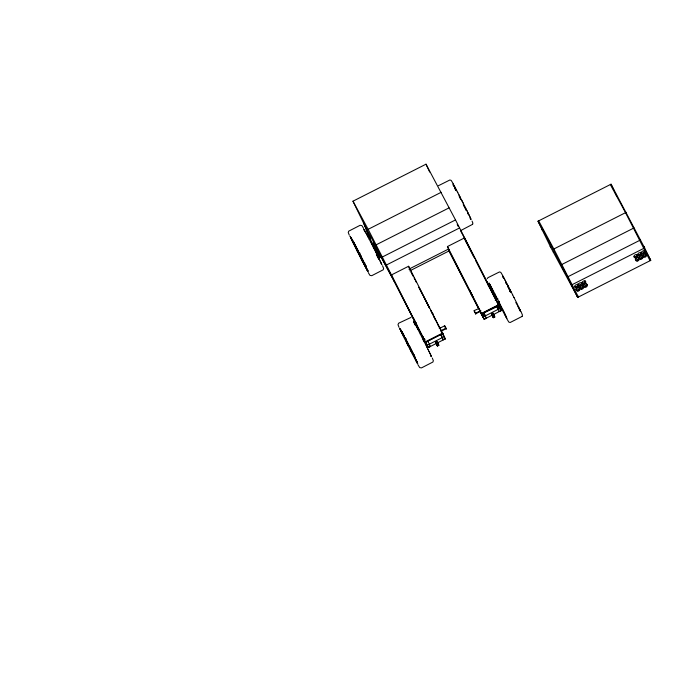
<?xml version="1.0" encoding="UTF-8"?>
<svg xmlns="http://www.w3.org/2000/svg" width="685" height="685" viewBox="0 0 685 685"><rect width="100%" height="100%" fill="white"/><g stroke="black" fill="none" stroke-linecap="round" stroke-linejoin="round"><path stroke-width="1.03" d="M487.189 278.615L488.003 277.656L499.493 271.928L500.821 272.365L502.764 275.627M472.564 224.38L472.89 223.173L472.051 221.067M471.066 219.542L470.167 217.428M506.857 318.816L508.801 322.078L510.137 322.515L522.056 316.444M472.607 224.32L460.988 230.434M522.013 316.504L522.492 315.109L520.925 311.461M361.183 255.822L360.815 256.455L362.536 260.163L356.542 248.903A1.995 1.156 -26.2 0 1 356.551 248.312M358.597 250.436L357.99 250.873L357.322 249.631M352.972 201.193L368.145 229.321L392.685 277.356L365.122 226.264L352.972 201.193L426.01 164.186L455.516 219.919L499.665 306.811L501.292 310.596L499.134 311.521M438.4 185.721L449.891 179.984L451.218 180.429L453.162 183.691M368.145 229.321L441.183 192.305M372.452 245.795L374.258 244.87M375.988 244.905L449.026 207.889M373.65 248.141L375.466 247.225M373.847 248.629L375.637 247.585M393.978 281.055L373.291 242.601L379.593 257.817L381.408 256.901M382.478 256.935L455.516 219.919M386.571 264.932L459.609 227.925M408.568 266.259L391.486 274.916L428.236 347.578L445.31 338.869L408.568 266.259L410.623 270.421M447.433 246.566L464.524 237.909L498.808 305.116L481.726 313.773L447.433 246.566L449.48 250.736L448.478 248.878M408.911 269.136L448.649 248.998M409.758 270.858L449.403 250.77M550.766 247.422L537.999 221.204L611.037 184.196L644.636 247.936L571.598 284.943L570.982 283.804L577.712 297.376L650.75 260.36L644.02 246.797L644.636 247.936M542.357 228.687L541.664 229.038L542.28 230.186L542.974 229.835M537.999 221.204L553.172 249.331L626.21 212.324M553.232 251.986L553.917 251.635M553.172 249.331L561.015 264.915L634.062 227.908M439.239 328.543L444.685 325.786L446.26 328.954L444.685 325.786M474.388 311.384L474.046 310.639L478.738 308.61M495.212 300.261L497.935 298.883M440.472 330.958L445.918 328.201M480.879 310.57L475.433 313.328L475.784 314.072L474.2 310.904M497.361 302.213L499.168 301.297M423.279 340.248L425.094 339.332M441.568 330.975L446.106 328.68M475.621 313.798L480.159 311.504M497.55 302.693L499.365 301.777M498.646 304.697L481.564 313.362L484.201 319.261L486.273 318.208L485.151 315.46L483.088 316.504M425.856 342.286L427.919 341.233M440.875 334.674L442.947 333.621M483.884 312.917L497.01 306.675M481.897 314.115L483.97 313.071L484.218 313.567M497.173 307.008L496.925 306.503L498.988 305.459M482.077 314.466L484.141 313.413L484.381 313.893M499.168 305.81L497.096 306.854L497.336 307.325M482.249 314.809L484.321 313.764L484.535 314.209M499.339 306.152L497.267 307.197L497.49 307.642M482.42 315.143L484.483 314.098L484.826 314.792M499.511 306.486L497.438 307.531L497.644 307.95M482.582 315.468L484.646 314.424M499.665 306.811L497.781 308.233M482.728 315.768L484.954 315.057M499.819 307.111L497.747 308.156L499.065 311.384M482.865 316.05L485.066 315.288M497.884 308.438L499.956 307.385M482.985 316.29L485.168 315.485M498.004 308.687L500.076 307.633M498.106 308.892L500.17 307.848M483.165 316.684L485.237 315.639M498.192 309.072L500.255 308.027M483.225 316.821L485.297 315.768M498.252 309.209L500.315 308.156M427.303 345.223L444.394 336.566M483.267 316.907L500.358 308.25M435.48 342.055L436.859 341.361L438.837 345.351L437.467 346.045L435.48 342.055L437.467 346.045L436.02 343.159L436.439 344.033M491.445 313.739L492.823 313.036L494.793 317.018L493.414 317.72L491.445 313.739L491.719 314.424M379.593 257.817L373.488 242.653L394.012 280.687L427.979 347.141L430.052 346.096M427.979 347.141L430.3 346.533L428.836 343.048M443.007 339.529L445.31 338.869M428.074 347.312L430.274 346.49M443.101 339.7L445.241 338.784M484.201 319.261L501.274 310.553L497.464 303.292M561.015 264.915L567.505 276.945L640.552 239.938M436.542 344.144L436.961 345.034L438.383 344.332L438.837 345.351M494.339 316.016L492.969 316.71L493.414 317.72M437.244 345.514L438.623 344.82M493.2 317.189L494.57 316.496L494.142 315.691M493.243 317.403L494.793 317.018M577.095 296.228L577.78 295.877M649.448 259.572L650.133 259.221M411.026 317.42L398.61 323.226L397.994 324.716L399.055 327.387M364.369 230.186L364.48 230.742M350.592 237.173L350.703 237.729M367.494 270.789L367.391 270.233M431.379 356.748L431.267 356.166M486.239 318.174L486.016 317.78M453.136 184.042L454.857 187.116M453.41 185.327L453.162 184.959L453.307 185.464M470.449 218.429L470.689 218.806L470.552 218.292M520.412 311.084L520.668 311.478L519.769 309.363M489.578 284.078L489.33 283.701L489.467 284.207M644.106 250.239L644.328 250.599A1.935 1.601 -28.3 0 1 641.049 252.568L640.826 252.217M585.033 280.567L585.067 280.619A1.935 1.601 -28.3 0 1 581.788 282.597M583.098 285.354L583.32 285.705A1.935 1.601 -28.3 0 0 586.6 283.727M408.902 346.113L408.123 344.812A2.012 0.599 -26.6 0 1 408.5 344.178M497.653 303.267L495.632 299.242L495.863 299.756M493.868 315.134C495.152 317.78 492.472 312.351 493.765 315.014M469.816 290.526L470.509 291.904L470.201 291.253M474.705 311.94L475.116 312.771L474.722 311.983M445.181 326.822L445.601 327.644L445.19 326.831M369.66 237.01L368.967 235.649L370.234 238.243L369.746 237.335M412.498 352.784L414.939 357.467A1.986 1.541 -25.7 0 0 415.521 357.964M414.493 323.046L413.56 321.428L413.86 322.25M430.634 355.378L431.019 356.02M350.977 237.815L350.044 236.197L351.157 238.731M400.708 330.024L400.151 329.151L400.434 329.939M417.576 362.827L400.785 329.768M416.848 362.356L417.781 363.975L416.668 361.44M484.167 319.219L480.253 311.624M443.169 339.837L441.919 336.755M376.647 250.83L375.654 248.843L376.125 249.734M415.41 321.873L414.939 320.991L415.983 323.037M406.368 340.531L403.867 335.856M454.206 185.943L453.504 184.779L453.65 185.292M470.338 218.335L470.809 219.149M503.013 277.271L503.466 278.05M519.598 309.586L520.3 310.742L520.155 310.236M490.032 284.857L488.953 282.965L489.852 285.08M505.813 316.564L506.515 317.72L506.378 317.215M408.919 346.139L412.139 352.107L409.493 346.601M435.754 342.748L436.114 343.382M356.457 248.047L352.758 240.872M363.589 228.353L361.903 225.588L360.104 225.296L348.691 231.17L348.254 232.506L349.316 235.178M364.403 230.134L366.107 233.294M365.336 231.881L363.821 229.218L364.934 231.753M415.076 324.091L413.937 322.164L414.219 322.96M430.377 354.984L430.985 356.072M350.626 237.113L352.321 240.272M401.29 331.069L399.775 328.415L402.369 334.04M366.535 269.102L368.05 271.765L366.937 269.231M367.46 270.849L365.764 267.689M368.273 272.63L369.968 275.387L371.767 275.678L383.18 269.813L383.617 268.477L382.555 265.806M418.013 364.84L419.708 367.597L421.498 367.888L432.92 362.022L433.348 360.687L432.295 358.015M503.466 277.185L505.282 280.585M504.46 279.052L502.739 275.978L502.884 276.509M489.689 284.172L490.674 286.03M505.17 315.391L506.891 318.457L505.992 316.35M441.56 331.343L439.753 327.772M414.75 323.431L415.838 325.503M351.234 238.209L353.255 242.028M400.973 330.418L402.061 332.49M415.504 359.899L417.413 363.238L417.122 362.442M416.591 361.971L414.571 358.144M610.344 184.548L625.525 212.675L650.065 260.711M643.532 246.985L650.75 260.36M641.288 253.51A1.935 1.601 -28.3 0 0 638.086 253.578A1.935 1.601 -28.3 0 0 639.31 256.07A1.935 1.601 -28.3 0 0 641.288 253.51L640.672 252.371A1.935 1.601 -28.3 0 1 637.47 254.46M538.684 220.853L553.857 248.98L578.397 297.025M550.149 246.283L577.712 297.376M457.203 224.56L458.205 226.418M460.714 231.059L465.723 240.349M464.053 238.115L466.553 242.755M466.211 242.225L473.934 257.252M448.966 250.487L478.806 308.798M448.478 250.016L478.635 308.789M454.54 186.474L455.679 188.649M490.357 285.397L491.496 287.563M504.34 313.858L505.479 316.033M508.681 288.317L509.006 288.933M459.173 196.552L459.507 197.169M356.722 248.527L357.048 249.143M480.253 311.332C481.487 313.576 478.044 306.734 478.772 308.413M415.555 324.913L416.771 327.259M365.816 232.703L367.04 235.049M402.403 332.311L404.415 336.112M401.77 331.891L402.994 334.237M364.831 265.934L366.055 268.28M504.999 280.011L506.266 282.443M455.397 188.075L456.664 190.507M517.38 305.501L518.399 307.445M455.337 188.82L456.321 190.678M464.61 207.076L465.766 209.25M491.222 286.998L492.481 289.43M503.364 312L504.622 314.424M362.964 261.062L362.553 260.317L368.016 270.849L367.734 270.061M444.83 338.03L441.251 331.043M416.523 326.736L417.85 329.305M366.783 234.527L368.11 237.096M377.743 257.329L378.865 259.469M402.746 333.723L404.064 336.292M353.597 241.856L354.316 243.218M413.492 356.097L414.819 358.657M353.006 241.514L355.524 246.369M363.761 263.888L365.079 266.448M506.027 281.955L508.604 286.938M505.924 282.614L507.037 284.755M509.392 289.661L510.291 291.39L509.965 290.645M456.424 190.019L457.777 192.648M459.883 197.897L460.32 198.719M492.25 288.933L493.602 291.562M502.242 309.86L503.595 312.488M357.262 249.528L356.705 248.45M357.433 249.871L359.822 254.537M417.644 328.877L420.316 334.075M367.905 236.667L369.301 239.39M376.348 254.614L377.538 256.901M412.301 353.802L413.697 356.525M354.676 243.903L356.714 247.85M354.128 243.646L356.799 248.852M363.016 261.156L363.418 261.935M363.958 264.316L361.286 259.118M507.191 284.181L509.905 289.472M507.448 285.542L508.261 287.118M457.589 192.245L460.303 197.537M493.414 291.168L494.827 293.925M501.018 307.496L502.43 310.262M488.456 285.534L488.696 285.979L488.114 284.857M471.152 293.711L470.912 293.274L471.271 294.019M471.366 294.19L471.597 294.627L471.237 293.882M431.387 311.093L431.644 311.572L431.122 310.57M414.117 319.338C413.329 317.866 415.238 321.53 414.202 319.578M416.66 324.964C417.773 327.036 415.016 321.762 416.454 324.476M413.363 354.188L410.777 349.17M369.147 239.056L370.576 241.865M405.606 338.407L406.453 340.06M405.332 338.57L402.472 333.004A2.021 2.012 0 0 1 402.343 331.882A2.021 2.021 0 0 0 402.438 333.158L406.333 340.933L405.546 339.657A2.012 0.514 -26.6 0 1 405.845 339.161M405.109 338.253L406.539 341.061M411.026 351.328L412.456 354.136M362.716 261.927L359.959 256.507M508.698 287.957L510.907 292.281M458.873 194.711L464.43 205.654M494.69 293.634L496.128 296.451M499.716 304.971L501.155 307.796M432.5 313.216C431.07 310.528 434.033 316.205 432.595 313.49M432.329 313.473L432.055 312.959L432.252 313.387M409.921 347.989L405.708 339.435L408.919 345.497M567.505 276.945L571.598 284.943M509.828 289.284L511.25 292.101M496.043 296.271L498.86 301.811M498.372 302.333L499.793 305.159M475.707 260.617L489.784 288.257M490.1 288.787L494.579 297.65M494.895 298.18L495.897 300.141M494.621 316.701L492.823 313.036L493.371 314.175M479.757 311.076L483.113 317.652L482.951 317.241M411.043 271.911L413.055 275.858M415.478 280.602L416.454 282.52M418.886 287.272L429.589 308.224M430.557 310.108L431.541 312.035M433.536 315.819L433.28 315.314L433.673 316.085M433.956 316.77L439.813 328.226M413.123 276.089L411.103 272.031M414.082 277.964L415.041 279.848M418.886 287.358L422.722 294.875M423.69 296.759L429.444 308.036M433.288 315.545L435.686 320.246M438.092 324.947L439.051 326.822M441.448 331.523L443.846 336.224M393.815 280.644L427.106 345.891L426.935 345.48M420.222 333.852L421.652 336.686M376.168 249.725L375.834 249.083L376.699 250.898M376.168 249.785L376.262 250.008M378.762 255.856L369.343 237.412L363.923 223.832M370.482 241.642L371.912 244.468M406.881 340.882L407.772 342.62M406.436 340.839L407.866 343.664M409.947 348.066L413.252 354.779A1.995 1.678 -28.4 0 0 414.16 355.455M409.69 348.716L411.12 351.551M357.142 248.672L358.478 251.284M356.637 248.312L355.421 245.924M356.705 248.629L359.488 254.126L358.092 251.344M489.424 287.34L489.784 288.128L489.381 287.349M483.79 312.728L484.055 313.242M441.046 334.999L440.78 334.485L427.825 341.044L428.091 341.558M511.233 292.033L512.645 294.824M461.63 200.097L463.043 202.888M487.292 282.597C486.239 280.585 488.294 284.583 487.215 282.511M440.96 334.828L441.208 335.325M428.005 341.387L428.253 341.883M421.609 336.575L424.426 342.132M371.869 244.365L373.291 247.148M410.538 348.682L410.058 347.723M407.832 343.553L409.245 346.336M406.916 343.262L409.733 348.828M358.931 252.166L359.83 253.947M359.993 256.618L357.176 251.052M471.434 293.668C472.967 296.785 469.876 290.586 471.417 293.728M423.005 339.349L425.787 344.846M373.265 247.139L374.686 249.922M409.57 346.156L414.185 355.395M408.962 345.719C414.228 356.534 403.611 334.991 408.885 345.822M409.228 346.336L410.649 349.119M408.337 346.053L405.563 340.556M360.284 254.837L361.175 256.61M354.076 243.269L354.976 245.033M360.909 256.909L354.376 244.502A1.995 1.079 -26.2 0 1 354.505 243.654M359.265 253.998L361.911 259.495A1.986 1.259 -27.7 0 0 362.699 259.949M512.603 294.781L514.033 297.59M455.345 188.983L456.176 190.653M498.826 301.76L500.255 304.568M497.019 299.662L494.253 294.19M470.124 291.176L469.841 290.594M441.131 335.171L441.371 335.641M437.809 343.331C436.542 340.728 439.213 346.113 437.912 343.45M428.185 341.738L428.416 342.209M423.518 338.15C420.658 332.276 426.592 344.29 423.732 338.407M374.267 246.72C376.964 252.294 372.169 242.481 373.548 245.453M373.787 245.941L374.053 246.472M409.913 347.466L408.277 344.016A2.012 0.728 -27.3 0 1 408.474 343.485M359.788 253.005L360.019 253.45M359.36 253.775L361.209 257.32M359.291 253.87L357.904 251.027L360.738 256.618L359.728 254.495M441.311 335.522L441.525 335.958M428.356 342.08L428.57 342.526M415.547 322.147L415.949 322.969M374.609 249.802L376.048 252.637M410.572 348.999L412.002 351.825M361.611 257.474L363.29 260.848M360.832 256.789L362.262 259.615M355.823 248.347L357.253 251.172M513.938 297.427L516.61 302.761M509.828 290.979L510.291 291.913M464.336 205.491L465.766 208.317M463.993 205.663L466.459 210.629M500.161 304.414L501.591 307.24M495.683 297.016L493.012 291.682M465.612 208.052L467.007 210.826M501.437 306.966L502.833 309.748M425.65 344.606L427.063 347.415M375.911 252.397L377.324 255.205M411.873 351.593L414.879 357.81A1.995 1.627 -28.3 0 0 415.461 358.341M404.278 337.988L405.691 340.787M362.134 259.384L363.547 262.184M354.547 245.778L355.96 248.578M463.24 204.472L463.668 205.346M441.637 336.181L441.945 336.806M615.318 193.17L616.731 196.047M426.875 347.072L428.228 349.778M377.135 254.863L378.488 257.569M413.098 354.051L414.451 356.765M403.114 335.624L404.467 338.33M363.701 261.67L365.807 265.96M363.358 261.841L364.711 264.556M353.374 243.415L354.736 246.12M516.404 302.385L518.708 307.051M516.062 302.565L517.141 304.757M466.802 210.449L468.129 213.112M502.627 309.372L503.954 312.026M491.89 289.395L493.217 292.058M427.997 349.341L429.255 351.884M378.257 257.132L379.516 259.675M414.553 356.149L415.538 358.169M413.218 354.385L412.481 352.835M414.211 356.32L415.478 358.871M403.354 336.061L400.554 330.281M361.372 257.628L365.85 266.696A2.012 1.875 -24.3 0 0 366.201 267.107M364.471 264.11L365.739 266.662M352.347 241.308L353.614 243.851M467.881 212.641L469.105 215.116M467.538 212.812L468.471 214.739M455.097 188.469L456.064 190.473M503.706 311.564L504.931 314.038M490.914 287.392L492.138 289.866M464.053 206.134L464.379 206.81M428.981 351.362L430.12 353.683M379.242 259.153L381.057 262.912M415.196 358.341L416.334 360.661M365.456 266.131L366.603 268.451M351.491 239.51L352.629 241.831M518.417 306.503L519.513 308.729M468.814 214.568L469.91 216.794M454.617 187.416L455.388 189.026M504.639 313.482L505.727 315.716M490.117 285.714L491.205 287.94M508.544 287.64L509.811 290.312M429.803 353.083L430.796 355.121M414.331 323.303L415.324 325.341M380.064 260.874L381.828 264.778L381.168 263.254M416.026 360.062L417.011 362.1M366.287 267.852L367.28 269.89M350.814 238.072L351.799 240.11M611.037 184.196L613.888 190.293M426.01 164.186L429.675 172.021M406.393 340.513L405.674 338.955A2.012 0.642 -27.2 0 1 405.888 338.467M519.187 308.113L520.12 310.04M518.845 308.284L519.983 310.87M469.585 216.169L470.518 218.104M453.684 185.481L454.292 186.791M505.402 315.091L506.335 317.027M489.51 284.403L490.443 286.33M430.454 354.462L431.156 356.063M417.019 361.269L417.473 362.271M351.045 237.558L364.103 263.708A1.995 1.19 -27.6 0 0 365.379 264.17M503.638 278.093L503.073 276.766M454.035 186.157L453.093 184.094M436.859 341.361L437.133 342.046M365.122 226.264L370.38 239.442M470.21 218.472L470.381 218.935M640.535 258.647A1.935 1.601 -28.3 0 1 641.297 258.022M641.768 257.843A1.935 1.601 -28.3 0 1 642.256 257.783M637.144 260.189A1.935 1.601 -28.3 0 1 638.035 259.735M644.568 256.404A1.935 1.601 -28.3 0 1 645.476 255.984M637.059 254.666A1.935 1.601 -28.3 0 1 634.07 256.61M583.783 283.325A1.935 1.601 -28.3 0 1 584.69 282.905M577.797 284.695A1.935 1.601 -28.3 0 1 574.475 286.381M577.883 290.217A1.935 1.601 -28.3 0 1 579.262 289.695M581.616 288.325A1.935 1.601 -28.3 0 1 582.507 287.871M584.947 286.775A1.935 1.601 -28.3 0 1 586.214 286.013M638.463 257.372A1.935 1.601 -28.3 0 1 635.26 259.461M635.611 257.08A1.935 1.601 -28.3 0 1 636.031 256.807M581.411 282.4A1.935 1.601 -28.3 0 1 580.161 284.806A1.935 1.601 -28.3 0 1 577.84 283.744M582.695 285.166A1.935 1.601 -28.3 0 1 582.147 287.691A1.935 1.601 -28.3 0 1 579.493 287.255M580.092 285.217A1.935 1.601 -28.3 0 1 580.512 284.943M579.202 287.4A1.935 1.601 -28.3 0 1 578.191 289.704A1.935 1.601 -28.3 0 1 575.76 289.147M576.008 287.46A1.935 1.601 -28.3 0 1 577.729 286.587M645.852 253.707A1.935 1.601 -28.3 0 1 642.907 255.95M643.472 253.039A1.935 1.601 -28.3 0 1 644.431 252.833M642.324 255.882A1.935 1.601 -28.3 0 1 638.754 257.226M639.345 255.188A1.935 1.601 -28.3 0 1 640.235 254.734M641.956 255.137A1.935 1.601 -28.3 0 1 642.196 255.479M505.872 283.119A2.012 1.199 -27.6 0 1 506.112 283.23M516.139 302.744A1.995 1.079 -26.2 0 1 516.173 303.061M507.902 287.212A2.012 1.276 -27.7 0 1 508.287 287.375M466.142 209.978A2.012 1.61 -25.5 0 1 466.245 210.586M455.157 188.992A2.012 2.012 0 0 1 455.379 189.3M460.637 199.566A2.021 0.736 -27.3 0 1 460.971 199.686M353.64 242.387A2.012 1.944 -30.7 0 1 353.494 241.471M364.762 262.98A5.06 3.023 -27.6 0 1 364.566 262.706M366.201 265.729A2.012 1.909 -23.9 0 1 365.045 264.889M352.758 240.872A2.012 1.918 -30 0 1 352.621 240.161M406.479 339.606A5.069 1.284 -26.6 0 1 406.428 339.4M414.117 354.761A1.995 1.601 -25.5 0 1 413.689 354.53M442.698 333.047L425.608 341.712L425.77 342.123L442.861 333.467L442.698 333.047M488.011 284.035L489.039 286.073L488.011 284.035M471.948 295.269L472.975 297.299L471.948 295.269M644.945 251.737L644.722 251.386A1.935 1.601 -28.3 0 0 641.443 253.356L641.665 253.715A1.935 1.601 -28.3 0 0 644.945 251.737M646.469 254.846L646.246 254.495A1.935 1.601 -28.3 0 0 642.967 256.464L643.189 256.815A1.935 1.601 -28.3 0 0 646.469 254.846M585.684 281.766L585.461 281.407A1.935 1.601 -28.3 0 0 582.181 283.384L582.404 283.736A1.935 1.601 -28.3 0 0 585.684 281.766M587.216 284.866L586.994 284.515A1.935 1.601 -28.3 0 0 583.714 286.493L583.937 286.844A1.935 1.601 -28.3 0 0 587.216 284.866M492.001 314.877L492.926 316.71L492.001 314.877M414.964 321.616L415.641 322.952L414.964 321.616M576.316 287.983A1.935 1.601 -28.3 0 0 578.294 285.431A1.935 1.601 -28.3 0 0 575.092 285.499A1.935 1.601 -28.3 0 0 576.316 287.983M580.058 286.09A1.935 1.601 -28.3 0 0 582.027 283.539A1.935 1.601 -28.3 0 0 578.834 283.607A1.935 1.601 -28.3 0 0 580.058 286.09M635.577 257.962A1.935 1.601 -28.3 0 0 637.547 255.402A1.935 1.601 -28.3 0 0 634.353 255.471A1.935 1.601 -28.3 0 0 635.577 257.962M577.849 291.091A1.935 1.601 -28.3 0 0 579.818 288.539A1.935 1.601 -28.3 0 0 576.624 288.608A1.935 1.601 -28.3 0 0 577.849 291.091M581.582 289.198A1.935 1.601 -28.3 0 0 583.56 286.647A1.935 1.601 -28.3 0 0 580.358 286.715A1.935 1.601 -28.3 0 0 581.582 289.198M637.11 261.071A1.935 1.601 -28.3 0 0 639.079 258.51A1.935 1.601 -28.3 0 0 635.885 258.579A1.935 1.601 -28.3 0 0 637.11 261.071M640.843 259.17A1.935 1.601 -28.3 0 0 642.813 256.618A1.935 1.601 -28.3 0 0 639.619 256.687A1.935 1.601 -28.3 0 0 640.843 259.17"/></g></svg>
